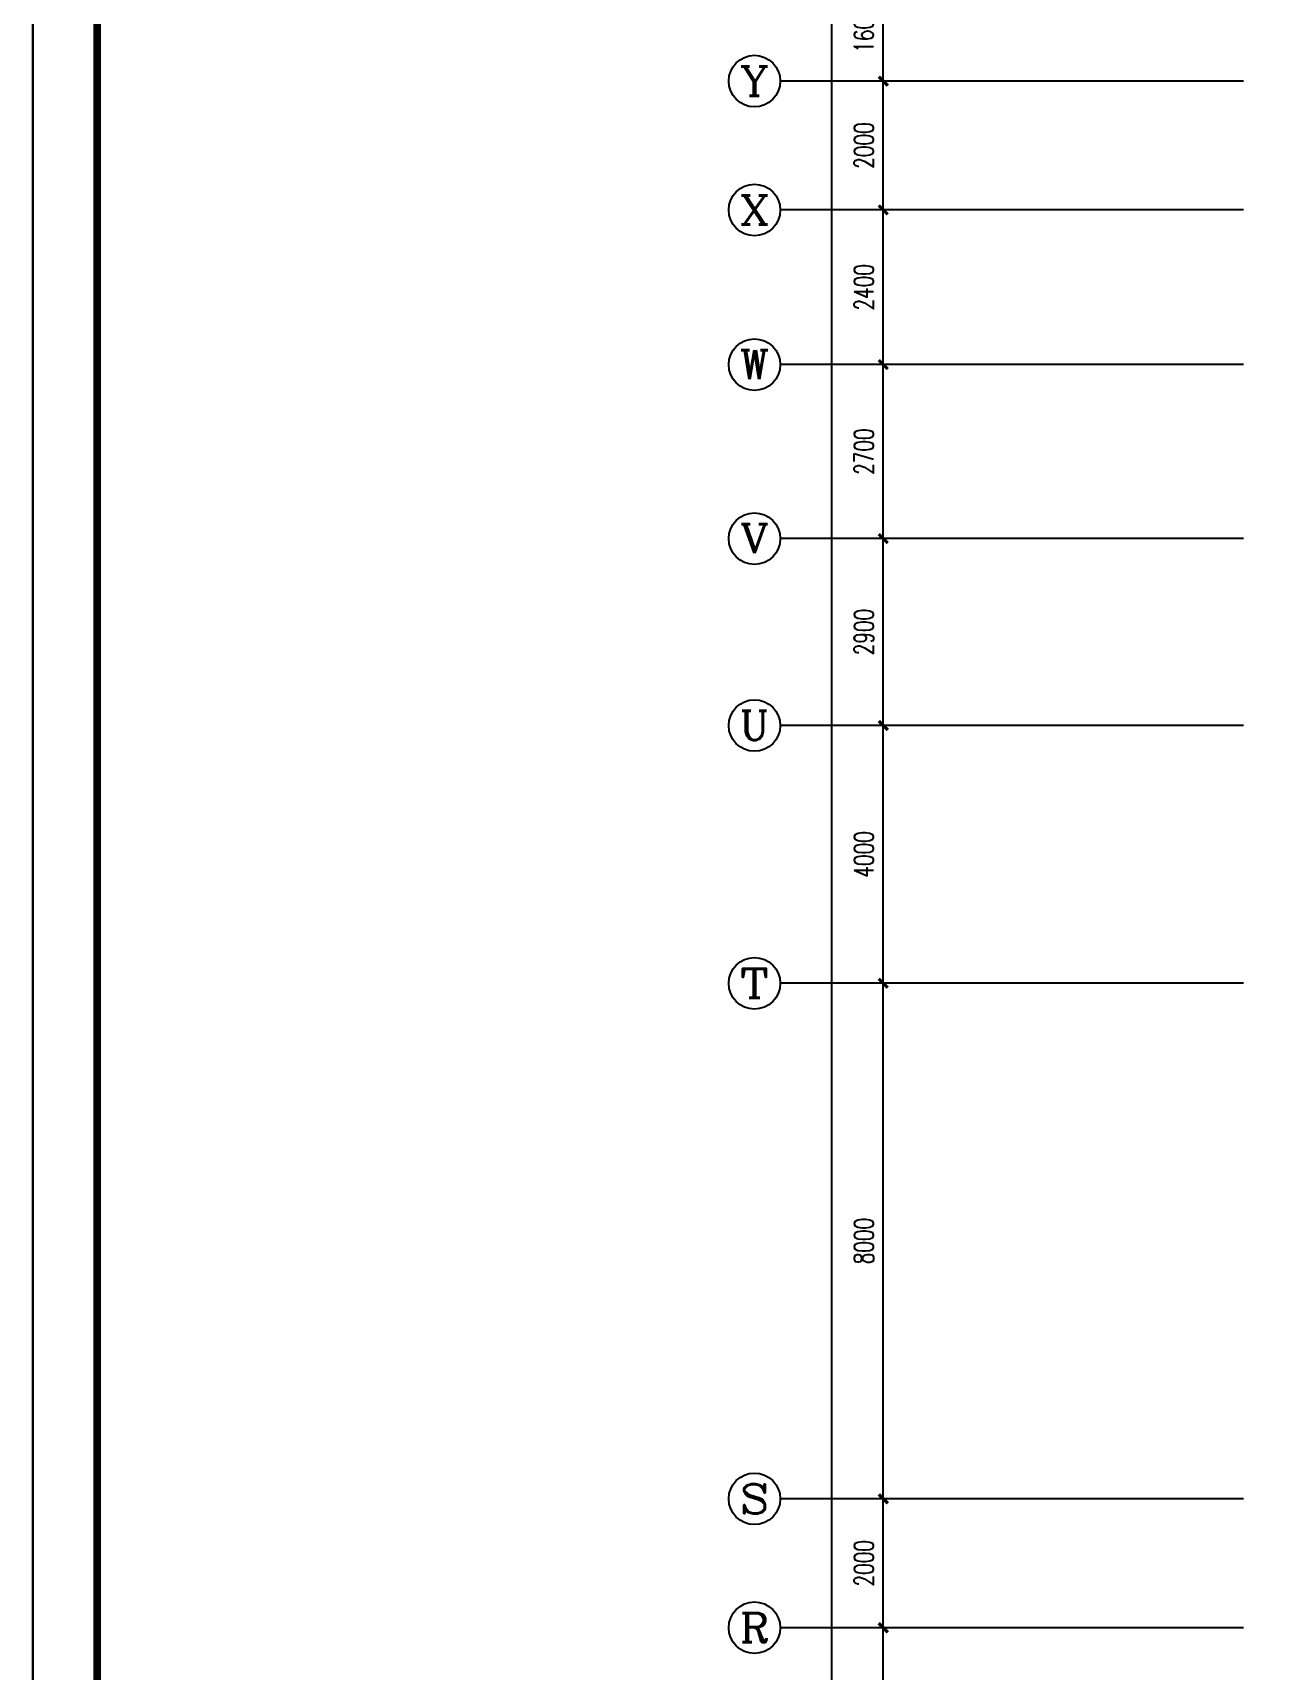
# Model space of a CAD drawing. Extents: x 190999 to 918899, y -200814 to 215286.
# Drawn here: x 750699 to 769819, y 116629 to 142054 of the extents above; entities that cross this region are included whole.
import ezdxf
from ezdxf.enums import TextEntityAlignment as Align

# ---------------------------------------------------------------- set-up
doc = ezdxf.new("R2010")
doc.units = 0
doc.header["$LTSCALE"] = 1000
doc.header["$MEASUREMENT"] = 0
doc.layers.get('Defpoints').update_dxf_attribs({"color": 1})
for name, color, linetype in [('AXIS', 3, 'Continuous'), ('AXIS_TEXT', 7, 'Continuous'), ('图框', 189, 'Continuous')]:
    doc.layers.add(name, color=color, linetype=linetype)
doc.styles.add('_TCH_AXIS', font='COMPLEX', dxfattribs={"bigfont": 'GBCBIG'})
doc.styles.add('COMPLEX', font='COMPLEX')
doc.styles.add('DIM_FONT', font='SIMPLEX', dxfattribs={"width": 0.7, "bigfont": 'GBCBIG'})
doc.dimstyles.new('DIMN', dxfattribs={"dimtxt": 300, "dimasz": 100, "dimexe": 250, "dimexo": 300, "dimgap": 150, "dimtad": 1, "dimdec": 0, "dimzin": 0, "dimdsep": 46, "dimtxsty": 'DIM_FONT', "dimblk": 'ARCHTICK', "dimcen": 0.09, "dimclrt": 7, "dimazin": 2, "dimtfac": 1, "dimtdec": 0, "dimtix": 1, "dimtmove": 2, "dimatfit": 3, "dimfxl": 0, "dimtolj": 1, "dimtzin": 0, "dimarcsym": 0})

# ---------------------------------------------------------------- blocks, each defined once
blk = doc.blocks.new('TJAD_TK_A0')
at = {"layer": '图框'}
for p, q in [((2162, 399.3), (973, 399.3)), ((973, -441.7), (2162, -441.7))]:
    blk.add_line(p, q, dxfattribs=at)
at = {"layer": '图框', "const_width": 1.2}
blk.add_lwpolyline([(2152, -431.7), (2152, 389.3), (998, 389.3), (998, -431.7)], close=True, dxfattribs=at)
blk = doc.blocks.new('_ArchTick')
at = {"const_width": 0.5}
blk.add_lwpolyline([(-0.7, -0.7), (0.7, 0.7)], dxfattribs=at)
blk = doc.blocks.new('*D594')
at = {"layer": 'AXIS', "color": 0, "lineweight": -2}
for p, q in [((764699, 117304), (763654, 117304)), ((763904, 113304), (763904, 117304)), ((764699, 113304), (763654, 113304))]:
    blk.add_line(p, q, dxfattribs=at)
at = {"layer": 'Defpoints', "color": 0}
for p in [(763904, 117304), (764999, 117304), (764999, 113304)]:
    blk.add_point(p, dxfattribs=at)
at = {"layer": 'AXIS', "color": 0, "lineweight": -2, "xscale": 100, "yscale": 100, "zscale": 100}
for p, rotation in [((763904, 117304), 90), ((763904, 113304), 270)]:
    blk.add_blockref('_ArchTick', p, dxfattribs=dict(at, rotation=rotation))
at = {"layer": 'AXIS', "color": 7, "insert": (763604, 115304), "char_height": 300, "attachment_point": 5, "rotation": 90, "style": 'DIM_FONT'}
blk.add_mtext('\\A1;4000', dxfattribs=at)
blk = doc.blocks.new('*D595')
at = {"layer": 'AXIS', "color": 0, "lineweight": -2}
for p, q in [((764699, 119304), (763654, 119304)), ((763904, 117304), (763904, 119304)), ((764699, 117304), (763654, 117304))]:
    blk.add_line(p, q, dxfattribs=at)
at = {"layer": 'Defpoints', "color": 0}
for p in [(763904, 119304), (764999, 119304), (764999, 117304)]:
    blk.add_point(p, dxfattribs=at)
at = {"layer": 'AXIS', "color": 0, "lineweight": -2, "xscale": 100, "yscale": 100, "zscale": 100}
for p, rotation in [((763904, 119304), 90), ((763904, 117304), 270)]:
    blk.add_blockref('_ArchTick', p, dxfattribs=dict(at, rotation=rotation))
at = {"layer": 'AXIS', "color": 7, "insert": (763604, 118304), "char_height": 300, "attachment_point": 5, "rotation": 90, "style": 'DIM_FONT'}
blk.add_mtext('\\A1;2000', dxfattribs=at)
blk = doc.blocks.new('*D596')
at = {"layer": 'AXIS', "color": 0, "lineweight": -2}
for p, q in [((764699, 127304), (763654, 127304)), ((763904, 119304), (763904, 127304)), ((764699, 119304), (763654, 119304))]:
    blk.add_line(p, q, dxfattribs=at)
at = {"layer": 'Defpoints', "color": 0}
for p in [(763904, 127304), (764999, 127304), (764999, 119304)]:
    blk.add_point(p, dxfattribs=at)
at = {"layer": 'AXIS', "color": 0, "lineweight": -2, "xscale": 100, "yscale": 100, "zscale": 100}
for p, rotation in [((763904, 127304), 90), ((763904, 119304), 270)]:
    blk.add_blockref('_ArchTick', p, dxfattribs=dict(at, rotation=rotation))
at = {"layer": 'AXIS', "color": 7, "insert": (763604, 123304), "char_height": 300, "attachment_point": 5, "rotation": 90, "style": 'DIM_FONT'}
blk.add_mtext('\\A1;8000', dxfattribs=at)
blk = doc.blocks.new('*D597')
at = {"layer": 'AXIS', "color": 0, "lineweight": -2}
for p, q in [((764699, 131304), (763654, 131304)), ((763904, 127304), (763904, 131304)), ((764699, 127304), (763654, 127304))]:
    blk.add_line(p, q, dxfattribs=at)
at = {"layer": 'Defpoints', "color": 0}
for p in [(763904, 131304), (764999, 131304), (764999, 127304)]:
    blk.add_point(p, dxfattribs=at)
at = {"layer": 'AXIS', "color": 0, "lineweight": -2, "xscale": 100, "yscale": 100, "zscale": 100}
for p, rotation in [((763904, 131304), 90), ((763904, 127304), 270)]:
    blk.add_blockref('_ArchTick', p, dxfattribs=dict(at, rotation=rotation))
at = {"layer": 'AXIS', "color": 7, "insert": (763604, 129304), "char_height": 300, "attachment_point": 5, "rotation": 90, "style": 'DIM_FONT'}
blk.add_mtext('\\A1;4000', dxfattribs=at)
blk = doc.blocks.new('*D598')
at = {"layer": 'AXIS', "color": 0, "lineweight": -2}
for p, q in [((764699, 134204), (763654, 134204)), ((763904, 131304), (763904, 134204)), ((764699, 131304), (763654, 131304))]:
    blk.add_line(p, q, dxfattribs=at)
at = {"layer": 'Defpoints', "color": 0}
for p in [(763904, 134204), (764999, 134204), (764999, 131304)]:
    blk.add_point(p, dxfattribs=at)
at = {"layer": 'AXIS', "color": 0, "lineweight": -2, "xscale": 100, "yscale": 100, "zscale": 100}
for p, rotation in [((763904, 134204), 90), ((763904, 131304), 270)]:
    blk.add_blockref('_ArchTick', p, dxfattribs=dict(at, rotation=rotation))
at = {"layer": 'AXIS', "color": 7, "insert": (763604, 132754), "char_height": 300, "attachment_point": 5, "rotation": 90, "style": 'DIM_FONT'}
blk.add_mtext('\\A1;2900', dxfattribs=at)
blk = doc.blocks.new('*D599')
at = {"layer": 'AXIS', "color": 0, "lineweight": -2}
for p, q in [((764699, 136904), (763654, 136904)), ((763904, 134204), (763904, 136904)), ((764699, 134204), (763654, 134204))]:
    blk.add_line(p, q, dxfattribs=at)
at = {"layer": 'Defpoints', "color": 0}
for p in [(763904, 136904), (764999, 136904), (764999, 134204)]:
    blk.add_point(p, dxfattribs=at)
at = {"layer": 'AXIS', "color": 0, "lineweight": -2, "xscale": 100, "yscale": 100, "zscale": 100}
for p, rotation in [((763904, 136904), 90), ((763904, 134204), 270)]:
    blk.add_blockref('_ArchTick', p, dxfattribs=dict(at, rotation=rotation))
at = {"layer": 'AXIS', "color": 7, "insert": (763604, 135554), "char_height": 300, "attachment_point": 5, "rotation": 90, "style": 'DIM_FONT'}
blk.add_mtext('\\A1;2700', dxfattribs=at)
blk = doc.blocks.new('*D600')
at = {"layer": 'AXIS', "color": 0, "lineweight": -2}
for p, q in [((764699, 139304), (763654, 139304)), ((763904, 136904), (763904, 139304)), ((764699, 136904), (763654, 136904))]:
    blk.add_line(p, q, dxfattribs=at)
at = {"layer": 'Defpoints', "color": 0}
for p in [(763904, 139304), (764999, 139304), (764999, 136904)]:
    blk.add_point(p, dxfattribs=at)
at = {"layer": 'AXIS', "color": 0, "lineweight": -2, "xscale": 100, "yscale": 100, "zscale": 100}
for p, rotation in [((763904, 139304), 90), ((763904, 136904), 270)]:
    blk.add_blockref('_ArchTick', p, dxfattribs=dict(at, rotation=rotation))
at = {"layer": 'AXIS', "color": 7, "insert": (763604, 138104), "char_height": 300, "attachment_point": 5, "rotation": 90, "style": 'DIM_FONT'}
blk.add_mtext('\\A1;2400', dxfattribs=at)
blk = doc.blocks.new('*D601')
at = {"layer": 'AXIS', "color": 0, "lineweight": -2}
for p, q in [((764699, 141304), (763654, 141304)), ((763904, 139304), (763904, 141304)), ((764699, 139304), (763654, 139304))]:
    blk.add_line(p, q, dxfattribs=at)
at = {"layer": 'Defpoints', "color": 0}
for p in [(763904, 141304), (764999, 141304), (764999, 139304)]:
    blk.add_point(p, dxfattribs=at)
at = {"layer": 'AXIS', "color": 0, "lineweight": -2, "xscale": 100, "yscale": 100, "zscale": 100}
for p, rotation in [((763904, 141304), 90), ((763904, 139304), 270)]:
    blk.add_blockref('_ArchTick', p, dxfattribs=dict(at, rotation=rotation))
at = {"layer": 'AXIS', "color": 7, "insert": (763604, 140304), "char_height": 300, "attachment_point": 5, "rotation": 90, "style": 'DIM_FONT'}
blk.add_mtext('\\A1;2000', dxfattribs=at)
blk = doc.blocks.new('*D602')
at = {"layer": 'AXIS', "color": 0, "lineweight": -2}
for p, q in [((764699, 142904), (763654, 142904)), ((763904, 141304), (763904, 142904)), ((764699, 141304), (763654, 141304))]:
    blk.add_line(p, q, dxfattribs=at)
at = {"layer": 'Defpoints', "color": 0}
for p in [(763904, 142904), (764999, 142904), (764999, 141304)]:
    blk.add_point(p, dxfattribs=at)
at = {"layer": 'AXIS', "color": 0, "lineweight": -2, "xscale": 100, "yscale": 100, "zscale": 100}
for p, rotation in [((763904, 142904), 90), ((763904, 141304), 270)]:
    blk.add_blockref('_ArchTick', p, dxfattribs=dict(at, rotation=rotation))
at = {"layer": 'AXIS', "color": 7, "insert": (763604, 142104), "char_height": 300, "attachment_point": 5, "rotation": 90, "style": 'DIM_FONT'}
blk.add_mtext('\\A1;1600', dxfattribs=at)
blk = doc.blocks.new('*D605')
at = {"layer": 'AXIS', "color": 0, "lineweight": -2}
for p, q in [((764699, 145304), (762854, 145304)), ((763104, 57304), (763104, 145304)), ((764699, 57304), (762854, 57304))]:
    blk.add_line(p, q, dxfattribs=at)
at = {"layer": 'Defpoints', "color": 0}
for p in [(763104, 145304), (764999, 145304), (764999, 57304)]:
    blk.add_point(p, dxfattribs=at)
at = {"layer": 'AXIS', "color": 0, "lineweight": -2, "xscale": 100, "yscale": 100, "zscale": 100}
for p, rotation in [((763104, 145304), 90), ((763104, 57304), 270)]:
    blk.add_blockref('_ArchTick', p, dxfattribs=dict(at, rotation=rotation))
at = {"layer": 'AXIS', "color": 7, "insert": (762804, 101304), "char_height": 300, "attachment_point": 5, "rotation": 90, "style": 'DIM_FONT'}
blk.add_mtext('\\A1;88000', dxfattribs=at)
blk = doc.blocks.new('_AXISO')
blk.add_circle((0, 0), 0.5)
at = {"layer": 'AXIS_TEXT', "style": 'COMPLEX', "width": 1.041667}
blk.add_attdef('A', text='', height=0.56, dxfattribs=at).set_placement((-0.25, -0.28), (0.25, -0.28), align=Align.FIT)

msp = doc.modelspace()

# ---------------------------------------------------------------- linework, layer by layer
at = {"layer": 'AXIS'}
for p, q in [((769498.5, 141303.7), (762304.1, 141303.7)), ((769498.5, 139303.7), (762304.1, 139303.7)), ((769498.5, 136903.7), (762304.1, 136903.7)), ((769498.5, 134203.7), (762304.1, 134203.7)), ((769498.5, 131303.7), (762304.1, 131303.7)), ((769498.5, 127303.7), (762304.1, 127303.7)), ((769498.5, 119303.7), (762304.1, 119303.7)), ((769498.5, 117303.7), (762304.1, 117303.7))]:
    msp.add_line(p, q, dxfattribs=at)

# ---------------------------------------------------------------- block references
ref = msp.add_blockref('_AXISO', (761904.1, 141303.7), dxfattribs=dict(at, xscale=800, yscale=800, zscale=800))
ref.add_attrib('A', 'Y', dxfattribs={"layer": 'AXIS_TEXT', "height": 452.5, "style": '_TCH_AXIS', "width": 1.105263}).set_placement((761677.8, 141077.4), (762130.4, 141077.4), align=Align.FIT)
ref = msp.add_blockref('_AXISO', (761904.1, 139303.7), dxfattribs=dict(at, xscale=800, yscale=800, zscale=800))
ref.add_attrib('A', 'X', dxfattribs={"layer": 'AXIS_TEXT', "height": 452.5, "style": '_TCH_AXIS', "width": 1.166667}).set_placement((761677.8, 139077.4), (762130.4, 139077.4), align=Align.FIT)
ref = msp.add_blockref('_AXISO', (761904.1, 136903.7), dxfattribs=dict(at, xscale=800, yscale=800, zscale=800))
ref.add_attrib('A', 'W', dxfattribs={"layer": 'AXIS_TEXT', "height": 452.5, "style": '_TCH_AXIS', "width": 0.954545}).set_placement((761677.8, 136677.4), (762130.4, 136677.4), align=Align.FIT)
ref = msp.add_blockref('_AXISO', (761904.1, 134203.7), dxfattribs=dict(at, xscale=800, yscale=800, zscale=800))
ref.add_attrib('A', 'V', dxfattribs={"layer": 'AXIS_TEXT', "height": 452.5, "style": '_TCH_AXIS', "width": 1.166667}).set_placement((761677.8, 133977.4), (762130.4, 133977.4), align=Align.FIT)
ref = msp.add_blockref('_AXISO', (761904.1, 131303.7), dxfattribs=dict(at, xscale=800, yscale=800, zscale=800))
ref.add_attrib('A', 'U', dxfattribs={"layer": 'AXIS_TEXT', "height": 452.5, "style": '_TCH_AXIS', "width": 1.05}).set_placement((761677.8, 131077.4), (762130.4, 131077.4), align=Align.FIT)
ref = msp.add_blockref('_AXISO', (761904.1, 127303.7), dxfattribs=dict(at, xscale=800, yscale=800, zscale=800))
ref.add_attrib('A', 'T', dxfattribs={"layer": 'AXIS_TEXT', "height": 452.5, "style": '_TCH_AXIS', "width": 1.4}).set_placement((761677.8, 127077.4), (762130.4, 127077.4), align=Align.FIT)
ref = msp.add_blockref('_AXISO', (761904.1, 119303.7), dxfattribs=dict(at, xscale=800, yscale=800, zscale=800))
ref.add_attrib('A', 'S', dxfattribs={"layer": 'AXIS_TEXT', "height": 452.5, "style": '_TCH_AXIS', "width": 1.5}).set_placement((761677.8, 119077.4), (762130.4, 119077.4), align=Align.FIT)
ref = msp.add_blockref('_AXISO', (761904.1, 117303.7), dxfattribs=dict(at, xscale=800, yscale=800, zscale=800))
ref.add_attrib('A', 'R', dxfattribs={"layer": 'AXIS_TEXT', "height": 452.5, "style": '_TCH_AXIS', "width": 1.166667}).set_placement((761677.8, 117077.4), (762130.4, 117077.4), align=Align.FIT)
at = {"layer": '图框', "xscale": 100, "yscale": 100, "zscale": 100, "rotation": 270}
for p in [(710768.8, 253186.5), (794868.8, 253186.5)]:
    msp.add_blockref('TJAD_TK_A0', p, dxfattribs=at)

# ---------------------------------------------------------------- dimensions: what is measured, and where the dimension line sits
at = {"layer": 'AXIS'}
for p1, p2, distance, picture, middle in [((764998.5, 57303.7), (764998.5, 145303.7), 1894.4, '*D605', (762804.1, 101303.7)), ((764998.5, 141303.7), (764998.5, 142903.7), 1094.4, '*D602', (763604.1, 142103.7)), ((764998.5, 139303.7), (764998.5, 141303.7), 1094.4, '*D601', (763604.1, 140303.7)), ((764998.5, 136903.7), (764998.5, 139303.7), 1094.4, '*D600', (763604.1, 138103.7)), ((764998.5, 134203.7), (764998.5, 136903.7), 1094.4, '*D599', (763604.1, 135553.7)), ((764998.5, 131303.7), (764998.5, 134203.7), 1094.4, '*D598', (763604.1, 132753.7)), ((764998.5, 127303.7), (764998.5, 131303.7), 1094.4, '*D597', (763604.1, 129303.7)), ((764998.5, 119303.7), (764998.5, 127303.7), 1094.4, '*D596', (763604.1, 123303.7)), ((764998.5, 117303.7), (764998.5, 119303.7), 1094.4, '*D595', (763604.1, 118303.7)), ((764998.5, 113303.7), (764998.5, 117303.7), 1094.4, '*D594', (763604.1, 115303.7))]:
    dim = msp.add_aligned_dim(p1=p1, p2=p2, distance=distance, dimstyle='DIMN', dxfattribs=at)
    dim.commit()
    dim.dimension.update_dxf_attribs({"geometry": picture, "text_midpoint": middle})

doc.saveas('drawing.dxf')
